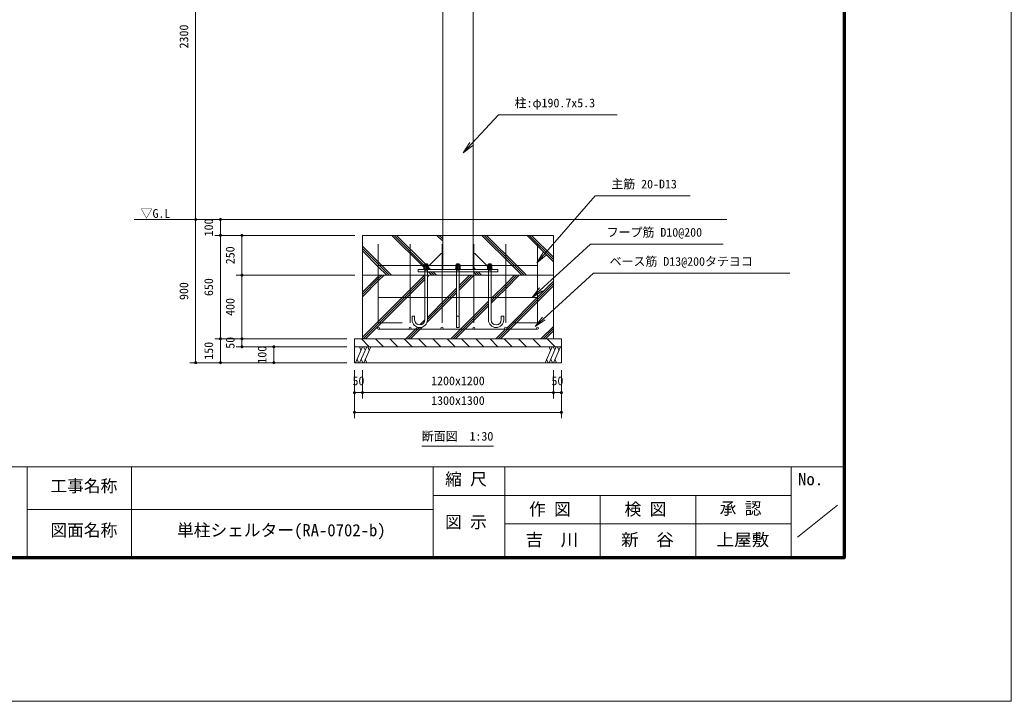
# Model space of a CAD drawing. Units: millimetres at full size, sheet at 1:30, with parts at other scales. Extents: x -600 to 13200, y -450 to 9360.
# Drawn here: x 6972 to 13200, y -450 to 3832 of the extents above; entities that cross this region are included whole.
import ezdxf
from ezdxf.enums import TextEntityAlignment as Align

# ---------------------------------------------------------------- set-up
doc = ezdxf.new("R2010")
doc.units = ezdxf.units.MM
doc.header["$LTSCALE"] = 30
doc.layers.add('D-BGD-TXT', color=7, linetype='Continuous')
for name, color, linetype, lineweight in [('D-STR', 1, 'Continuous', 13), ('D-STR-DIM', 7, 'Continuous', 13), ('D-STR-HTXT', 7, 'Continuous', 13), ('D-STR-TXT', 7, 'Continuous', 13), ('D-TTL', 7, 'Continuous', 70), ('D-TTL-FRAM', 7, 'Continuous', 13), ('D-TTL-TXT', 7, 'Continuous', 13), ('V-nasSTD', 5, 'Continuous', 13)]:
    doc.layers.add(name, color=color, linetype=linetype, lineweight=lineweight)
doc.styles.add('ＭＳ ゴシック', font='')
doc.styles.get('ＭＳ ゴシック').set_extended_font_data('MS Gothic')

# ---------------------------------------------------------------- blocks, each defined once
blk = doc.blocks.new('filled_dot')
at = {"color": 0, "linetype": 'Continuous', "lineweight": -2, "const_width": 1.25}
blk.add_lwpolyline([(-0.625, 0, 1), (0.625, 0, 1)], format="xyb", close=True, dxfattribs=at)
blk = doc.blocks.new('open_arrow')
at = {"color": 0, "linetype": 'Continuous', "lineweight": -2}
blk.add_lwpolyline([(7.5, 1.25), (0, 0), (7.5, -1.25)], dxfattribs=at)

msp = doc.modelspace()

# ---------------------------------------------------------------- linework, layer by layer
at = {"layer": 'D-STR'}
for p, q in [((7690.97, 2577.42), (11412.88, 2577.42)), ((9499.86, 2287.42), (9309.86, 2477.42)), ((9510.49, 2291.29), (9324.36, 2477.42)), ((9517.86, 2298.42), (9338.86, 2477.42)), ((9629, 2441.12), (9592.7, 2477.42)), ((9629, 2455.62), (9607.2, 2477.42)), ((9629, 2470.12), (9621.7, 2477.42)), ((10065.54, 2287.42), (9875.54, 2477.42)), ((10080.04, 2287.42), (9890.04, 2477.42)), ((10094.54, 2287.42), (9904.54, 2477.42)), ((10324.35, 2311.46), (10158.39, 2477.42)), ((10324.35, 2325.96), (10172.89, 2477.42)), ((10324.35, 2340.46), (10187.39, 2477.42)), ((9246.02, 2287.42), (9124.35, 2409.09)), ((9231.52, 2287.42), (9124.35, 2394.59)), ((9224.35, 2280.09), (9124.35, 2380.09)), ((9224.35, 1927.42), (9224.35, 2422.43)), ((9424.35, 1927.42), (9424.35, 2422.43)), ((9624.35, 1927.42), (9624.35, 2422.43)), ((9824.35, 1927.42), (9824.35, 2422.43)), ((10024.35, 1927.42), (10024.35, 2422.43)), ((10224.35, 1927.42), (10224.35, 2422.43)), ((9224.35, 2287.42), (10224.35, 2287.42)), ((9277.02, 2227.42), (9224.35, 2280.09)), ((9291.52, 2227.42), (9231.52, 2287.42)), ((9306.02, 2227.42), (9246.02, 2287.42)), ((9510.49, 2276.79), (9499.86, 2287.42)), ((9509.35, 2266.62), (9539.35, 2266.62)), ((9509.35, 2266.62), (9509.35, 2263.42)), ((9509.35, 2263.42), (9539.35, 2263.42)), ((9510.49, 2291.32), (9512.95, 2292.62)), ((9510.49, 2279.62), (9510.49, 2291.32)), ((9510.49, 2278.32), (9512.95, 2279.62)), ((9510.49, 2279.62), (9538.21, 2279.62)), ((9510.49, 2266.62), (9510.49, 2278.32)), ((9512.95, 2292.62), (9535.75, 2292.62)), ((9512.95, 2279.62), (9535.75, 2279.62)), ((9516.35, 2298.42), (9516.35, 1946.42)), ((9532.35, 2298.42), (9516.35, 2298.42)), ((9532.35, 2258.42), (9516.35, 2258.42)), ((9517.42, 2279.62), (9517.42, 2291.32)), ((9517.42, 2266.62), (9517.42, 2278.32)), ((9524.35, 2277.02), (9524.35, 2295.22)), ((9524.35, 2260.82), (9524.35, 2282.22)), ((9531.28, 2279.62), (9531.28, 2291.32)), ((9531.28, 2266.62), (9531.28, 2278.32)), ((9532.35, 2298.42), (9532.35, 1946.42)), ((9538.21, 2291.32), (9535.75, 2292.62)), ((9538.21, 2278.32), (9535.75, 2279.62)), ((9537.68, 2278.6), (9536.66, 2279.62)), ((9538.21, 2279.62), (9538.21, 2291.32)), ((9538.21, 2266.62), (9538.21, 2278.32)), ((9552.86, 2263.42), (9538.21, 2278.07)), ((9539.35, 2266.62), (9539.35, 2263.42)), ((9559.86, 2227.42), (9539.86, 2247.42)), ((9574.36, 2227.42), (9554.36, 2247.42)), ((9588.86, 2227.42), (9568.86, 2247.42)), ((9739.35, 2266.62), (9709.35, 2266.62)), ((9709.35, 2266.62), (9709.35, 2263.42)), ((9739.35, 2263.42), (9709.35, 2263.42)), ((9710.49, 2291.32), (9712.95, 2292.62)), ((9710.49, 2279.62), (9710.49, 2291.32)), ((9710.49, 2278.32), (9712.95, 2279.62)), ((9738.21, 2279.62), (9710.49, 2279.62)), ((9710.49, 2266.62), (9710.49, 2278.32)), ((9735.75, 2292.62), (9712.95, 2292.62)), ((9735.75, 2279.62), (9712.95, 2279.62)), ((9716.35, 2298.42), (9716.35, 1898.42)), ((9716.35, 2298.42), (9732.35, 2298.42)), ((9716.35, 2258.42), (9732.35, 2258.42)), ((9717.42, 2279.62), (9717.42, 2291.32)), ((9717.42, 2266.62), (9717.42, 2278.32)), ((9724.35, 2277.02), (9724.35, 2295.22)), ((9724.35, 2260.82), (9724.35, 2282.22)), ((9731.28, 2279.62), (9731.28, 2291.32)), ((9731.28, 2266.62), (9731.28, 2278.32)), ((9732.35, 2298.42), (9732.35, 1898.42)), ((9738.21, 2291.32), (9735.75, 2292.62)), ((9738.21, 2278.32), (9735.75, 2279.62)), ((9738.21, 2279.62), (9738.21, 2291.32)), ((9738.21, 2266.62), (9738.21, 2278.32)), ((9739.35, 2266.62), (9739.35, 2263.42)), ((9824.35, 2274.77), (9819.7, 2279.42)), ((9821.2, 2263.42), (9819.7, 2264.92)), ((9824.35, 2245.77), (9822.7, 2247.42)), ((9835.7, 2263.42), (9824.35, 2274.77)), ((9842.7, 2227.42), (9824.35, 2245.77)), ((9857.2, 2227.42), (9837.2, 2247.42)), ((9871.7, 2227.42), (9851.7, 2247.42)), ((9939.35, 2266.62), (9909.35, 2266.62)), ((9909.35, 2266.62), (9909.35, 2263.42)), ((9939.35, 2263.42), (9909.35, 2263.42)), ((9910.49, 2291.32), (9912.95, 2292.62)), ((9910.49, 2279.62), (9910.49, 2291.32)), ((9910.49, 2278.32), (9912.95, 2279.62)), ((9938.21, 2279.62), (9910.49, 2279.62)), ((9910.49, 2266.62), (9910.49, 2278.32)), ((9935.75, 2292.62), (9912.95, 2292.62)), ((9935.75, 2279.62), (9912.95, 2279.62)), ((9916.35, 2298.42), (9916.35, 1946.42)), ((9916.35, 2298.42), (9932.35, 2298.42)), ((9916.35, 2258.42), (9932.35, 2258.42)), ((9917.42, 2279.62), (9917.42, 2291.32)), ((9917.42, 2266.62), (9917.42, 2278.32)), ((9924.35, 2277.02), (9924.35, 2295.22)), ((9924.35, 2260.82), (9924.35, 2282.22)), ((9931.28, 2279.62), (9931.28, 2291.32)), ((9931.28, 2266.62), (9931.28, 2278.32)), ((9932.35, 2298.42), (9932.35, 1946.42)), ((9938.21, 2291.32), (9935.75, 2292.62)), ((9938.21, 2278.32), (9935.75, 2279.62)), ((9938.21, 2279.62), (9938.21, 2291.32)), ((9938.21, 2266.62), (9938.21, 2278.32)), ((9939.35, 2266.62), (9939.35, 2263.42)), ((10125.54, 2227.42), (10065.54, 2287.42)), ((10140.04, 2227.42), (10080.04, 2287.42)), ((10154.54, 2227.42), (10094.54, 2287.42)), ((9124.35, 2227.42), (10324.35, 2227.42)), ((9124.35, 2120.07), (9224.35, 2220.07)), ((9124.35, 2105.57), (9224.35, 2205.57)), ((9124.35, 2091.07), (9224.35, 2191.07)), ((9224.35, 2220.07), (9231.7, 2227.42)), ((9224.35, 2205.57), (9246.2, 2227.42)), ((9224.35, 2191.07), (9260.7, 2227.42)), ((9424.35, 2137.22), (9514.55, 2227.42)), ((9424.35, 2122.72), (9516.35, 2214.72)), ((9424.35, 2108.22), (9516.35, 2200.22)), ((9532.35, 2216.22), (9543.55, 2227.42)), ((9732.35, 2162.38), (9797.39, 2227.42)), ((9732.35, 2147.88), (9811.89, 2227.42)), ((9732.35, 2133.38), (9824.35, 2225.38)), ((9824.35, 2225.38), (9826.39, 2227.42)), ((10024.35, 2171.54), (10080.23, 2227.42)), ((10024.35, 2157.04), (10094.73, 2227.42)), ((10024.35, 2142.54), (10109.23, 2227.42)), ((10224.35, 2088.7), (10324.35, 2188.7)), ((9374.55, 2087.42), (9424.35, 2137.22)), ((9389.05, 2087.42), (9424.35, 2122.72)), ((9657.39, 2087.42), (9716.35, 2146.38)), ((9671.89, 2087.42), (9716.35, 2131.88)), ((9940.23, 2087.42), (10024.35, 2171.54)), ((9954.73, 2087.42), (10024.35, 2157.04)), ((9969.23, 2087.42), (10024.35, 2142.54)), ((10037.57, 1887.42), (10324.35, 2174.2)), ((10052.07, 1887.42), (10324.35, 2159.7)), ((9124.35, 1837.22), (9374.55, 2087.42)), ((9129.05, 1827.42), (9389.05, 2087.42)), ((9143.55, 1827.42), (9403.55, 2087.42)), ((9224.35, 2087.42), (10224.35, 2087.42)), ((9403.55, 2087.42), (9424.35, 2108.22)), ((9529.72, 1930.75), (9686.39, 2087.42)), ((9532.35, 1962.38), (9657.39, 2087.42)), ((9532.35, 1947.88), (9671.89, 2087.42)), ((9686.39, 2087.42), (9716.35, 2117.38)), ((9740.23, 1887.42), (9916.35, 2063.54)), ((9932.35, 2079.54), (9940.23, 2087.42)), ((9932.35, 2065.04), (9954.73, 2087.42)), ((9932.35, 2050.54), (9969.23, 2087.42)), ((10030.74, 1895.09), (10223.07, 2087.42)), ((10223.07, 2087.42), (10224.35, 2088.7)), ((9754.73, 1887.42), (9916.35, 2049.04)), ((9769.23, 1887.42), (9916.35, 2034.54)), ((9452.35, 1969.42), (9436.35, 1969.42)), ((9436.35, 1946.42), (9436.35, 1969.42)), ((9452.35, 1946.42), (9452.35, 1969.42)), ((9484.39, 1914.42), (9516.35, 1946.38)), ((9732.35, 1969.42), (9716.35, 1969.42)), ((9996.35, 1969.42), (10012.35, 1969.42)), ((9996.35, 1946.42), (9996.35, 1969.42)), ((10012.35, 1946.42), (10012.35, 1969.42)), ((9224.35, 1927.42), (9374.35, 1927.42)), ((9224.35, 1887.42), (10224.35, 1887.42)), ((9397.39, 1827.42), (9457.39, 1887.42)), ((9411.89, 1827.42), (9471.89, 1887.42)), ((9426.39, 1827.42), (9486.39, 1887.42)), ((9457.39, 1887.42), (9470.45, 1900.48)), ((9471.89, 1887.42), (9482.91, 1898.44)), ((9486.39, 1887.42), (9500.02, 1901.05)), ((9680.23, 1827.42), (9740.23, 1887.42)), ((9694.73, 1827.42), (9754.73, 1887.42)), ((9709.23, 1827.42), (9769.23, 1887.42)), ((9732.35, 1898.42), (9716.35, 1898.42)), ((9963.07, 1827.42), (10023.07, 1887.42)), ((9977.57, 1827.42), (10037.57, 1887.42)), ((9992.07, 1827.42), (10052.07, 1887.42)), ((10023.07, 1887.42), (10023.18, 1887.53)), ((10224.35, 1927.42), (10074.35, 1927.42)), ((10245.92, 1827.42), (10324.35, 1905.85)), ((10260.42, 1827.42), (10324.35, 1891.35)), ((10274.92, 1827.42), (10324.35, 1876.85)), ((9167.7, 1777.42), (9117.7, 1827.42)), ((9257.5, 1777.42), (9207.5, 1827.42)), ((9347.3, 1777.42), (9297.3, 1827.42)), ((9437.1, 1777.42), (9387.1, 1827.42)), ((9526.91, 1777.42), (9476.91, 1827.42)), ((9616.71, 1777.42), (9566.71, 1827.42)), ((9706.51, 1777.42), (9656.51, 1827.42)), ((9796.31, 1777.42), (9746.31, 1827.42)), ((9886.12, 1777.42), (9836.12, 1827.42)), ((9975.92, 1777.42), (9925.92, 1827.42)), ((10065.72, 1777.42), (10015.72, 1827.42)), ((10155.52, 1777.42), (10105.52, 1827.42)), ((10245.33, 1777.42), (10195.33, 1827.42)), ((10335.13, 1777.42), (10285.13, 1827.42)), ((9077.89, 1777.42), (9074.35, 1780.96)), ((9080.53, 1677.42), (9125.07, 1777.42)), ((9115.22, 1755.3), (9105.37, 1777.42)), ((9106.61, 1677.42), (9151.15, 1777.42)), ((9141.3, 1755.3), (9131.45, 1777.42)), ((9132.69, 1677.42), (9177.23, 1777.42)), ((9167.38, 1755.3), (9157.53, 1777.42)), ((10271.93, 1677.42), (10316.47, 1777.42)), ((10306.62, 1755.3), (10296.77, 1777.42)), ((10298.01, 1677.42), (10342.55, 1777.42)), ((10332.7, 1755.3), (10322.85, 1777.42)), ((10324.09, 1677.42), (10368.63, 1777.42)), ((10358.78, 1755.3), (10348.93, 1777.42)), ((9090.39, 1699.54), (9100.24, 1677.42)), ((9116.46, 1699.54), (9126.32, 1677.42)), ((9142.54, 1699.54), (9152.39, 1677.42)), ((10281.78, 1699.54), (10291.64, 1677.42)), ((10307.86, 1699.54), (10317.72, 1677.42)), ((10333.94, 1699.54), (10343.79, 1677.42))]:
    msp.add_line(p, q, dxfattribs=at)
for points in [[(9629, 4777.42), (9819.7, 4777.42), (9819.7, 2263.42), (9629, 2263.42)], [(9124.35, 1827.42), (10324.35, 1827.42), (10324.35, 2477.42), (9124.35, 2477.42)], [(9629, 2263.42), (9529, 2263.42), (9529, 2273.42), (9619, 2363.42), (9629, 2363.42)], [(9819.7, 2263.42), (9919.7, 2263.42), (9919.7, 2273.42), (9829.7, 2363.42), (9819.7, 2363.42)], [(9474.35, 2247.42), (9974.35, 2247.42), (9974.35, 2263.42), (9474.35, 2263.42)], [(9074.35, 1777.42), (10374.35, 1777.42), (10374.35, 1827.42), (9074.35, 1827.42)], [(9074.35, 1677.42), (10374.35, 1677.42), (10374.35, 1777.42), (9074.35, 1777.42)]]:
    msp.add_lwpolyline(points, close=True, dxfattribs=at)
for centre in [(9224.35, 1893.92), (9424.35, 1893.92), (9624.35, 1893.92), (9824.35, 1893.92), (10024.35, 1893.92), (10224.35, 1893.92)]:
    msp.add_circle(centre, 6.5, dxfattribs=at)
for centre, radius, start, end in [((9513.96, 2287.75), 4.98, 45.90122, 78.32053), ((9513.96, 2274.75), 4.98, 45.90122, 78.32053), ((9524.35, 2273.51), 19.11, 68.74529, 111.25471), ((9524.35, 2260.51), 19.11, 68.74529, 111.25471), ((9534.74, 2287.75), 4.98, 101.67947, 134.09878), ((9534.74, 2274.75), 4.98, 101.67947, 134.09878), ((9713.96, 2287.75), 4.98, 45.90122, 78.32053), ((9713.96, 2274.75), 4.98, 45.90122, 78.32053), ((9724.35, 2273.51), 19.11, 68.74529, 111.25471), ((9724.35, 2260.51), 19.11, 68.74529, 111.25471), ((9734.74, 2287.75), 4.98, 101.67947, 134.09878), ((9734.74, 2274.75), 4.98, 101.67947, 134.09878), ((9913.96, 2287.75), 4.98, 45.90122, 78.32053), ((9913.96, 2274.75), 4.98, 45.90122, 78.32053), ((9924.35, 2273.51), 19.11, 68.74529, 111.25471), ((9924.35, 2260.51), 19.11, 68.74529, 111.25471), ((9934.74, 2287.75), 4.98, 101.67947, 134.09878), ((9934.74, 2274.75), 4.98, 101.67947, 134.09878), ((9484.35, 1946.42), 48, 180, 0), ((9484.35, 1946.42), 32, 180, 0), ((9964.35, 1946.42), 48, 180, 0), ((9964.35, 1946.42), 32, 180, 0)]:
    msp.add_arc(centre, radius, start, end, dxfattribs=at)
at = {"layer": 'D-STR-DIM'}
for p, q in [((8076.76, 4877.42), (8076.76, 2577.42)), ((9581, 2577.42), (8040.76, 2577.42)), ((9581, 2577.42), (8040.76, 2577.42)), ((8076.76, 2577.42), (8076.76, 1677.42)), ((9581, 2577.42), (8196.68, 2577.42)), ((8232.68, 2577.42), (8232.68, 2477.42)), ((9076.35, 2477.42), (8196.68, 2477.42)), ((9076.35, 2477.42), (8196.68, 2477.42)), ((8232.68, 2477.42), (8232.68, 1827.42)), ((9076.35, 2477.42), (8331.5, 2477.42)), ((8367.5, 2477.42), (8367.5, 2227.42)), ((9076.35, 2227.42), (8331.5, 2227.42)), ((9076.35, 2227.42), (8331.5, 2227.42)), ((8367.5, 2227.42), (8367.5, 1827.42)), ((9026.35, 1827.42), (8196.68, 1827.42)), ((9026.35, 1827.42), (8196.68, 1827.42)), ((8232.68, 1827.42), (8232.68, 1677.42)), ((9026.35, 1827.42), (8331.5, 1827.42)), ((9026.35, 1827.42), (8331.5, 1827.42)), ((8367.5, 1827.42), (8367.5, 1777.42)), ((9026.35, 1777.42), (8331.5, 1777.42)), ((9026.35, 1777.42), (8531.97, 1777.42)), ((8567.97, 1777.42), (8567.97, 1677.42)), ((9026.35, 1677.42), (8040.76, 1677.42)), ((9026.35, 1677.42), (8196.68, 1677.42)), ((9026.35, 1677.42), (8531.97, 1677.42)), ((9074.35, 1629.42), (9074.35, 1453.08)), ((9074.35, 1629.42), (9074.35, 1329.27)), ((9124.35, 1629.42), (9124.35, 1453.08)), ((9124.35, 1629.42), (9124.35, 1453.08)), ((10324.35, 1629.42), (10324.35, 1453.08)), ((10324.35, 1629.42), (10324.35, 1453.08)), ((10374.35, 1629.42), (10374.35, 1453.08)), ((10374.35, 1629.42), (10374.35, 1329.27)), ((9074.35, 1489.08), (9124.35, 1489.08)), ((9124.35, 1489.08), (10324.35, 1489.08)), ((10374.35, 1489.08), (10324.35, 1489.08)), ((9074.35, 1365.27), (10374.35, 1365.27))]:
    msp.add_line(p, q, dxfattribs=at)
at = {"layer": 'D-STR-HTXT'}
for points in [[(9756.9, 2996.88), (9978.73, 3235.73), (10053.73, 3235.73), (10725.69, 3235.73)], [(10220.16, 2304.99), (10586.34, 2725.82), (10661.34, 2725.82), (11184.05, 2725.82)], [(10191.02, 2087.42), (10557.19, 2422.58), (10632.19, 2422.58), (11391.71, 2422.58)], [(10209.45, 1904.33), (10575.62, 2239.49), (10650.62, 2239.49), (11809.51, 2239.49)]]:
    msp.add_lwpolyline(points, dxfattribs=at)
at = {"layer": 'D-STR-TXT'}
msp.add_line((9497.08, 1152.52), (9947.08, 1152.52), dxfattribs=at)
at = {"layer": 'D-TTL'}
msp.add_lwpolyline([(450, 450), (450, 8460), (12150, 8460), (12150, 450)], close=True, dxfattribs=at)
at = {"layer": 'D-TTL-FRAM'}
for p, q in [((450, 1023.66), (12150, 1023.66)), ((9568.84, 1023.66), (9568.84, 450)), ((10018.84, 1023.66), (10018.84, 450)), ((11818.84, 1023.66), (11818.84, 450)), ((10018.84, 843.66), (9568.84, 843.66)), ((10018.84, 843.66), (11818.84, 843.66)), ((10618.84, 450), (10618.84, 843.66)), ((11218.84, 843.66), (11218.84, 450)), ((9568.84, 753.66), (7018.84, 753.66)), ((11857.99, 580.41), (12109.99, 782.01)), ((11818.84, 663.66), (10018.84, 663.66))]:
    msp.add_line(p, q, dxfattribs=at)
at = {"layer": 'D-TTL-TXT'}
for p, q in [((7018.84, 1023.66), (7018.84, 450)), ((7673.94, 450), (7673.94, 1023.66))]:
    msp.add_line(p, q, dxfattribs=at)
at = {"layer": 'V-nasSTD'}
msp.add_lwpolyline([(-600, -450), (-600, 9360), (13200, 9360), (13200, -450)], close=True, dxfattribs=at)

# ---------------------------------------------------------------- block references
at = {"layer": 'D-STR-DIM', "xscale": 7.5, "yscale": 7.5}
for p, rotation in [((8076.76, 2577.42), 90), ((8076.76, 2577.42), 270), ((8232.68, 2577.42), 270), ((8232.68, 2477.42), 90), ((8232.68, 2477.42), 270), ((8367.5, 2477.42), 270), ((8367.5, 2227.42), 90), ((8367.5, 2227.42), 270), ((8232.68, 1827.42), 90), ((8232.68, 1827.42), 270), ((8367.5, 1827.42), 90), ((8367.5, 1827.42), 270), ((8367.5, 1777.42), 90), ((8567.97, 1777.42), 270), ((8076.76, 1677.42), 90), ((8232.68, 1677.42), 90), ((8567.97, 1677.42), 90), ((9124.35, 1489.08), 180), ((10324.35, 1489.08), 180), ((10374.35, 1489.08), 180), ((10374.35, 1365.27), 180)]:
    msp.add_blockref('filled_dot', p, dxfattribs=dict(at, rotation=rotation))
for p in [(9074.35, 1489.08), (9124.35, 1489.08), (10324.35, 1489.08), (9074.35, 1365.27)]:
    msp.add_blockref('filled_dot', p, dxfattribs=at)
at = {"layer": 'D-STR-HTXT', "xscale": 10, "yscale": 10}
for p, rotation in [((9756.9, 2996.88), 47.1), ((10220.16, 2304.99), 49), ((10191.02, 2087.42), 42.5), ((10209.45, 1904.33), 42.5)]:
    msp.add_blockref('open_arrow', p, dxfattribs=dict(at, rotation=rotation))

# ---------------------------------------------------------------- texts
at = {"layer": 'D-BGD-TXT', "style": 'ＭＳ ゴシック', "width": 1.05}
for s, p in [('吉\u3000川', (10149.44, 503.18)), ('新\u3000谷', (10749.44, 503.18)), ('上屋敷', (11349.44, 503.18))]:
    msp.add_text(s, height=76.98, dxfattribs=at).set_placement(p, align=Align.BOTTOM_LEFT)
at = {"layer": 'D-STR-DIM', "style": 'ＭＳ ゴシック'}
for s, p in [('2300', (7975.13, 3727.42)), ('100', (8131.05, 2527.42)), ('250', (8265.87, 2352.42)), ('650', (8131.05, 2152.42)), ('900', (7975.13, 2127.42)), ('400', (8265.87, 2027.42)), ('50', (8265.87, 1802.42)), ('150', (8131.05, 1752.42)), ('100', (8466.34, 1727.42))]:
    msp.add_text(s, height=54.99, rotation=90, dxfattribs=at).set_placement(p, align=Align.TOP_CENTER)
for s, p in [('50', (9099.35, 1590.72)), ('1200x1200', (9724.35, 1590.72)), ('50', (10349.35, 1590.72)), ('1300x1300', (9724.35, 1466.91))]:
    msp.add_text(s, height=54.99, dxfattribs=at).set_placement(p, align=Align.TOP_CENTER)
at = {"layer": 'D-STR-HTXT', "style": 'ＭＳ ゴシック'}
for s, p in [('柱:φ190.7x5.3', (10080.37, 3337.36)), ('主筋 20-D13', (10687.97, 2827.46)), ('フープ筋 D10@200', (10658.83, 2524.22)), ('ベース筋 D13@200タテヨコ', (10677.26, 2341.12))]:
    msp.add_text(s, height=54.99, dxfattribs=at).set_placement(p, align=Align.TOP_LEFT)
at = {"layer": 'D-STR-TXT', "style": 'ＭＳ ゴシック'}
for s, p in [('▽G.L', (7730.53, 2642.75)), ('断面図\u30001:30', (9497.08, 1242.52))]:
    msp.add_text(s, height=54.99, dxfattribs=at).set_placement(p, align=Align.TOP_LEFT)
at = {"layer": 'D-TTL-TXT', "style": 'ＭＳ ゴシック'}
for s, p in [('工事名称', (7164.24, 840.91)), ('縮 尺', (9643.7, 883.97)), ('No.', (11861.45, 883.97)), ('作 図', (10170.93, 695.67)), ('検 図', (10771.35, 695.67)), ('承 認', (11368.7, 700.17)), ('図 示', (9643.7, 614.62)), ('図面名称', (7164.24, 563.1)), ('単柱シェルター(RA-0702-b)', (7959.54, 563.1))]:
    msp.add_text(s, height=76.98, dxfattribs=at).set_placement(p, align=Align.BOTTOM_LEFT)

doc.saveas('drawing.dxf')
